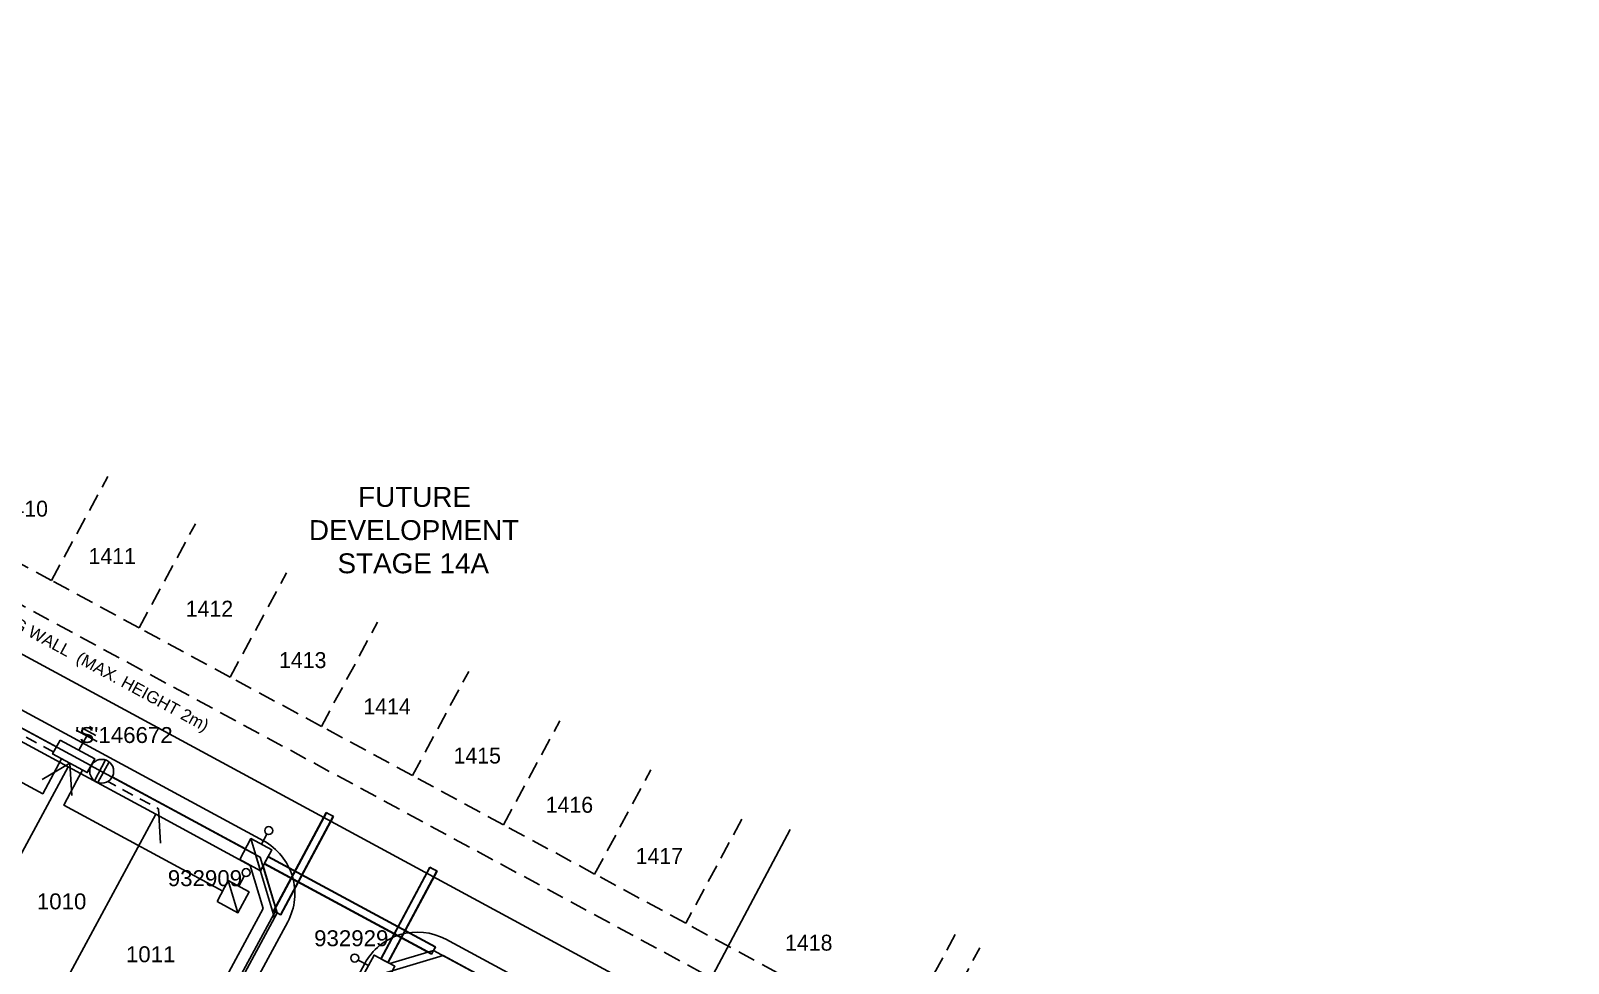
# Model space of a CAD drawing. Header units: metres. Extents: x 303507 to 304452, y 6274483 to 6275961.
# Drawn here: x 303718.5 to 303911.5, y 6275120.7 to 6275237.7 of the extents above; entities that cross this region are included whole.
import ezdxf
from ezdxf.enums import TextEntityAlignment as Align

# ---------------------------------------------------------------- set-up
doc = ezdxf.new("R2010")
doc.units = ezdxf.units.M
doc.header["$LTSCALE"] = 0.7
doc.linetypes.add('Dash', pattern=[5, 3, -2])
doc.linetypes.add('DASHED', pattern=[19.05, 12.7, -6.35])
doc.layers.get('0').update_dxf_attribs({"color": 6})
for name, color, linetype in [('_User Miscellaneous1', 3, 'Continuous'), ('_User Miscellaneous10', 8, 'Continuous'), ('_User Miscellaneous11', 7, 'Continuous'), ('_User Miscellaneous4', 7, 'Continuous'), ('_User Miscellaneous7', 150, 'Continuous'), ('_User Miscellaneous8', 7, 'Continuous'), ('_User Miscellaneous9', 8, 'Continuous'), ('Cadastre Developer_SP_NEW', 4, 'Continuous'), ('Cadastre Roads_SP_NEW', 8, 'Continuous'), ('Duct_SP_NEW', 2, 'Continuous'), ('Equip_LV_NEW', 5, 'Continuous'), ('Mains_HV_NEW_U72', 2, 'Continuous'), ('Mains_LV_NEW_R6', 2, 'Continuous'), ('Mains_LV_NEW_T84', 2, 'Continuous'), ('Services_SP_NEW_UG', 2, 'Continuous'), ('SupportsUG_SP_LV_NEW', 2, 'Continuous'), ('SupportsUG_SP_LV_SL_NEW', 2, 'Continuous'), ('Trench_SP_NEW', 2, 'Continuous')]:
    doc.layers.add(name, color=color, linetype=linetype)
doc.layers.add('_User Miscellaneous5', color=7, linetype='Continuous', lineweight=35)
doc.layers.add('Viewports', color=8, linetype='Continuous', plot=False)
doc.styles.add('ARIAL', font='arial.ttf', dxfattribs={"height": 2})
doc.styles.add('Dot', font='dotfont.shx', dxfattribs={"height": 2})
doc.styles.add('POLE_LABEL', font='arial.ttf')
doc.styles.add('SL_LABEL', font='arial.ttf')
doc.styles.get("Standard").update_dxf_attribs({"font": 'arial.ttf'})
doc.styles.add('style1', font='iso3098b.shx')
doc.linetypes.add('Cable New UG', pattern='A,8,-1,["x",style1,S=3.5,R=0,X=0.35,Y=-1],-3.5', length=12.5)
doc.linetypes.add('Cable Z', pattern='A,8,-1,["Z",Standard,S=2.5,R=0,X=0.35,Y=-1.25],-3.5', length=12.5)
doc.linetypes.add('IE Trench HV', pattern='A,8,-2,["/",style1,S=2.5,R=0,X=0.1,Y=-1],-4.5', length=14.5)

# ---------------------------------------------------------------- blocks, each defined once
blk = doc.blocks.new('*U107')
at = {"layer": '_User Miscellaneous7', "lineweight": -3}
for points in [[(0, -3.03), (0, -1.58)], [(-1.49, -3.03), (1.5, -6.01)]]:
    blk.add_lwpolyline(points, dxfattribs=at)
blk.add_lwpolyline([(-1.49, -6), (1.49, -6), (1.49, -3.03), (-1.49, -3.03)], close=True, dxfattribs=at)
blk.add_circle((0, -1.08), 0.5, dxfattribs=at)
at = {"layer": '_User Miscellaneous8', "color": 2, "lineweight": -3}
blk.add_lwpolyline([(-1.49, 0), (1.49, 0), (1.49, 2.97), (-1.49, 2.97)], close=True, dxfattribs=at)
blk.add_lwpolyline([(-1.49, 2.97), (1.5, -0.01)], dxfattribs=at)
at = {"style": 'POLE_LABEL', "flags": 9}
blk.add_attdef('STRUCTURE_PLANT_NUMBER', text='', height=0.2, dxfattribs=at).set_placement((1.64, 1.73), align=Align.MIDDLE_LEFT)
for tag, flags, p in [('STREET_CODE', 9, (1.64, 1.49)), ('OWNED_BY', 9, (1.64, 1.09)), ('OPERATED_BY', 9, (1.64, 0.89)), ('STATE', 9, (1.64, 0.49)), ('COLUMN_TYPE', 9, (1.64, 1.29)), ('MAINTAINED_BY', 9, (1.64, 0.69)), ('USAGE', 9, (1.64, 0.29)), ('LEGEND', 9, (1.64, 0.09)), ('SUBURB', 9, (1.64, -0.31)), ('STREETNAME', 9, (1.64, -0.51)), ('Z', 1, (1.64, -1.31)), ('PARENT', 9, (1.64, -0.11)), ('LOCATION', 9, (1.64, -0.71)), ('NOTES', 9, (1.64, -0.91)), ('LABEL_ALIGNMENT', 9, (1.64, -1.11))]:
    blk.add_attdef(tag, text='', height=0.2, dxfattribs=dict(flags=flags)).set_placement(p, align=Align.MIDDLE_LEFT)
at = {"layer": '_User Miscellaneous5', "style": 'ARIAL', "flags": 8}
blk.add_attdef('ASSET_NUM', text='', height=2, dxfattribs=at).set_placement((2, 3.49), align=Align.MIDDLE_LEFT)
blk = doc.blocks.new('*U66')
at = {"layer": '_User Miscellaneous8', "color": 2}
blk.add_line((0, 0), (0, 1.45), dxfattribs=at)
blk.add_circle((0, 1.95), 0.5, dxfattribs=at)
for tag, p, flags in [('Z', (0, 0), 1), ('OPERATED_BY', (0, -9.61), 9)]:
    blk.add_attdef(tag, p, '', height=0.2, dxfattribs=dict(flags=flags))
at = {"style": 'SL_LABEL', "flags": 9}
blk.add_attdef('STREET_CODE', text='', height=0.2, dxfattribs=at).set_placement((0, -0.2), align=Align.MIDDLE_LEFT)
at = {"flags": 9}
for tag, p in [('CONSTRUCTED_VOLTAGE', (0, -0.4)), ('CONTROL_TYPE', (0, -0.6)), ('OPERATING_VOLTAGE', (0, -1.4)), ('ORIENTATION', (0, -1.6)), ('OWNED_BY', (0, -1.8)), ('STATE', (0, -2)), ('LANTERN_PURPOSE', (0, -0.8)), ('LANTERN_TYPE', (0, -1)), ('NO_PHASES', (0, -1.2)), ('CEXIST', (0, -2.4)), ('CNEW', (0, -2.6)), ('CNUMBER', (0, -2.8)), ('CREMOVE', (0, -3)), ('CREPLACE', (0, -3.2)), ('USAGE', (0, -2.2)), ('LKINGHEIGHT', (0, -3.4)), ('LBRACKET', (0, -3.6)), ('LBRACKETVOCAB', (0, -3.8)), ('LCATEGORY', (0, -4)), ('LCHARGE1', (0, -4.2)), ('LCHARGE1PERCENT', (0, -4.4)), ('LCHARGE2', (0, -4.6)), ('LCHARGE2PERCENT', (0, -4.8)), ('LCHARGE3', (0, -5)), ('LCHARGE3PERCENT', (0, -5.2)), ('LEXIST', (0, -5.4)), ('LLAMP', (0, -5.6)), ('LLAMPVOCAB', (0, -5.8)), ('LMAST', (0, -6)), ('LMASTVOCAB', (0, -6.2)), ('LNEW', (0, -6.4)), ('LANTNUMBER', (0, -6.6)), ('LOUTREACH', (0, -7)), ('LOUTREACHVOCAB', (0, -7.2)), ('LRATECODE', (0, -7.4)), ('LREMOVE', (0, -7.6)), ('LREPLACE', (0, -7.8)), ('SUBURB', (0, -8.6)), ('STREETNAME', (0, -8.8)), ('LTYPE', (0, -8)), ('LTYPEVOCAB', (0, -8.2)), ('LEGEND', (0, -8.4)), ('LOCATION', (0, -9)), ('NOTES', (0, -9.2)), ('MAINTAINED_BY', (0, -9.86))]:
    blk.add_attdef(tag, text='', height=0.2, dxfattribs=at).set_placement(p, align=Align.MIDDLE_LEFT)
blk = doc.blocks.new('*U96')
at = {"layer": '_User Miscellaneous7', "lineweight": -3}
blk.add_lwpolyline([(-0.46, -3.32), (-0.46, -1.87)], dxfattribs=at)
blk.add_lwpolyline([(-1.95, -6.29), (1.02, -6.29), (1.02, -3.32), (-1.95, -3.32)], close=True, dxfattribs=at)
blk.add_circle((-0.46, -1.37), 0.5, dxfattribs=at)
at = {"layer": '_User Miscellaneous8', "color": 2, "lineweight": -3}
blk.add_lwpolyline([(-1.49, 0), (1.49, 0), (1.49, 2.97), (-1.49, 2.97)], close=True, dxfattribs=at)
at = {"style": 'POLE_LABEL', "flags": 9}
blk.add_attdef('STRUCTURE_PLANT_NUMBER', text='', height=0.2, dxfattribs=at).set_placement((1.64, 1.73), align=Align.MIDDLE_LEFT)
for tag, flags, p in [('STREET_CODE', 9, (1.64, 1.49)), ('OWNED_BY', 9, (1.64, 1.09)), ('OPERATED_BY', 9, (1.64, 0.89)), ('STATE', 9, (1.64, 0.49)), ('COLUMN_TYPE', 9, (1.64, 1.29)), ('MAINTAINED_BY', 9, (1.64, 0.69)), ('USAGE', 9, (1.64, 0.29)), ('LEGEND', 9, (1.64, 0.09)), ('SUBURB', 9, (1.64, -0.31)), ('STREETNAME', 9, (1.64, -0.51)), ('Z', 1, (1.64, -1.31)), ('PARENT', 9, (1.64, -0.11)), ('LOCATION', 9, (1.64, -0.71)), ('NOTES', 9, (1.64, -0.91)), ('LABEL_ALIGNMENT', 9, (1.64, -1.11))]:
    blk.add_attdef(tag, text='', height=0.2, dxfattribs=dict(flags=flags)).set_placement(p, align=Align.MIDDLE_LEFT)
at = {"layer": '_User Miscellaneous5', "style": 'ARIAL', "flags": 8}
blk.add_attdef('ASSET_NUM', text='', height=2, dxfattribs=at).set_placement((2, 3.49), align=Align.MIDDLE_LEFT)
blk = doc.blocks.new('*U86')
at = {"lineweight": -3}
blk.add_lwpolyline([(-2.48, 2.49), (2.47, 2.49), (2.47, 0.51), (-2.48, 0.51)], close=True, dxfattribs=at)
for tag, flags, p in [('STREET_CODE', 9, (1.5, 3.5)), ('OWNED_BY', 9, (1.5, 3.3)), ('OPERATED_BY', 9, (1.5, 3.1)), ('STATE', 9, (1.5, 2.7)), ('SUPPORT_TYPE', 9, (1.5, 2.5)), ('MAINTAINED_BY', 9, (1.5, 2.9)), ('USAGE', 9, (1.5, 2.3)), ('LEGEND', 9, (1.5, 2.1)), ('PARENT', 9, (1.5, 1.9)), ('SUBURB', 9, (1.5, 1.7)), ('STREETNAME', 9, (1.5, 1.5)), ('Z', 1, (1.5, 0.9)), ('LOCATION', 9, (1.5, 1.3)), ('NOTES', 9, (1.5, 1.1))]:
    blk.add_attdef(tag, text='', height=0.2, dxfattribs=dict(flags=flags)).set_placement(p, align=Align.MIDDLE_LEFT)
at = {"layer": '_User Miscellaneous4', "style": 'ARIAL', "flags": 8}
blk.add_attdef('ASSET_NUM', text='', height=2, dxfattribs=at).set_placement((2, 5.5), align=Align.MIDDLE_LEFT)
blk = doc.blocks.new('*U143')
at = {"layer": 'Services_SP_NEW_UG', "color": 2, "flags": 128}
blk.add_lwpolyline([(12.5, -0.75), (14.74, 2.93)], dxfattribs=at)
at = {"layer": 'Services_SP_NEW_UG', "color": 2, "linetype": 'Dash', "ltscale": 0.7, "flags": 128}
blk.add_lwpolyline([(2.47, -0.75), (12.5, -0.75)], dxfattribs=at)
blk = doc.blocks.new('A$C1B2C29DD')
at = {"layer": 'Services_SP_NEW_UG', "color": 2, "flags": 128}
for points in [[(0, 0), (-2.1, 3.44)], [(0, 0), (2.1, 3.44)]]:
    blk.add_lwpolyline(points, dxfattribs=at)
blk = doc.blocks.new('*U142')
at = {"layer": 'Services_SP_NEW_UG', "color": 2, "flags": 128}
blk.add_lwpolyline([(-12.5, -0.75), (-14.74, 2.93)], dxfattribs=at)
at = {"layer": 'Services_SP_NEW_UG', "color": 2, "linetype": 'Dash', "ltscale": 0.7, "flags": 128}
blk.add_lwpolyline([(-2.47, -0.75), (-12.5, -0.75)], dxfattribs=at)
blk = doc.blocks.new('*U144')
blk.add_wipeout([(-1.06, -0.44), (-1.18, -0.58), (-1.29, -0.74), (-1.37, -0.91), (-1.43, -1.08), (-1.48, -1.27), (-1.49, -1.45), (-1.49, -1.64), (-1.46, -1.83), (-1.41, -2.01), (-1.33, -2.18), (-1.24, -2.34), (-1.12, -2.49), (-0.99, -2.62), (-0.84, -2.74), (-0.68, -2.83), (-0.51, -2.91), (-0.33, -2.96), (-0.14, -2.99), (0.05, -2.99), (0.23, -2.98), (0.42, -2.93), (0.59, -2.87), (0.76, -2.79), (0.92, -2.68), (1.06, -2.56), (1.18, -2.42), (1.29, -2.26), (1.37, -2.09), (1.43, -1.92), (1.48, -1.73), (1.49, -1.55), (1.49, -1.36), (1.46, -1.17), (1.41, -0.99), (1.33, -0.82), (1.24, -0.66), (1.12, -0.51), (0.99, -0.38), (0.84, -0.26), (0.68, -0.17), (0.51, -0.09), (0.33, -0.04), (0.14, -0.01), (-0.05, -0.01), (-0.23, -0.02), (-0.42, -0.07), (-0.59, -0.13), (-0.76, -0.21), (-0.92, -0.32)])
for p, q in [((-1.48, -1.25), (1.48, -1.25)), ((-1.48, -1.75), (1.48, -1.75))]:
    blk.add_line(p, q)
blk.add_circle((0, -1.5), 1.5)
for tag, flags, p in [('ACTUAL_STATUS', 9, (1.5, 0)), ('CONSTRUCTED_VOLTAGE', 9, (1.5, -0.2)), ('OPERATING_VOLTAGE', 9, (1.5, -0.6)), ('ORIENTATION', 9, (1.5, -0.8)), ('STATE', 9, (1.5, -1)), ('SWITCH_TYPE', 9, (1.5, -1.2)), ('OWNED_BY', 9, (1.5, -1.8)), ('OPERATED_BY', 9, (1.5, -2)), ('NO_PHASES', 9, (1.5, -0.4)), ('USAGE', 9, (1.5, -1.4)), ('NOTES', 9, (1.5, -1.6)), ('TYPE', 9, (1.5, -2.6)), ('Z', 1, (1.5, -2.8)), ('MAINTAINED_BY', 9, (1.5, -2.2)), ('NUMBER_OF_PHASES', 9, (1.5, -2.4))]:
    blk.add_attdef(tag, text='', height=0.2, dxfattribs=dict(flags=flags)).set_placement(p, align=Align.MIDDLE_LEFT)
blk = doc.blocks.new('Earth')
for p, q in [((0, -2.04), (0, 0)), ((-1.5, -2.04), (1.5, -2.04)), ((-1, -2.64), (1, -2.64)), ((-0.25, -3.24), (0.25, -3.24))]:
    blk.add_line(p, q)

msp = doc.modelspace()

# ---------------------------------------------------------------- linework, layer by layer
at = {"layer": '_User Miscellaneous10', "linetype": 'DASHED', "ltscale": 0.25}
for p, q in [((303743.51, 6275156.58), (303750.57, 6275169.66)), ((303754.95, 6275150.4), (303762.01, 6275163.47)), ((303766.38, 6275144.22), (303773.45, 6275157.29)), ((303754.95, 6275150.4), (303743.51, 6275156.58)), ((303766.38, 6275144.22), (303754.95, 6275150.4)), ((303777.82, 6275138.04), (303784.88, 6275151.11)), ((303777.82, 6275138.04), (303766.38, 6275144.22)), ((303789.26, 6275131.86), (303796.32, 6275144.93)), ((303789.26, 6275131.86), (303777.82, 6275138.04)), ((303807.75, 6275138.75), (303800.7, 6275125.68)), ((303800.7, 6275125.68), (303789.26, 6275131.86)), ((303823.96, 6275113.11), (303800.7, 6275125.68)), ((303834.54, 6275124.27), (303829.39, 6275114.73))]:
    msp.add_line(p, q, dxfattribs=at)
at = {"layer": '_User Miscellaneous11'}
for p, q in [((303748.97, 6275127.2), (303755.59, 6275139.56)), ((303749.82, 6275126.75), (303756.43, 6275139.11)), ((303755.59, 6275139.56), (303756.01, 6275139.33)), ((303756.43, 6275139.11), (303756.01, 6275139.33)), ((303747.8, 6275133.17), (303748.02, 6275133.59)), ((303747.8, 6275133.17), (303768.81, 6275121.84)), ((303748.25, 6275134.01), (303748.02, 6275133.59)), ((303748.25, 6275134.01), (303769.27, 6275122.69)), ((303762.45, 6275121.21), (303768.58, 6275132.7)), ((303763.3, 6275120.76), (303769.43, 6275132.25)), ((303768.58, 6275132.7), (303769, 6275132.47)), ((303769.43, 6275132.25), (303769, 6275132.47)), ((303748.97, 6275127.2), (303749.4, 6275126.97)), ((303749.82, 6275126.75), (303749.4, 6275126.97)), ((303769.27, 6275122.69), (303769.04, 6275122.26)), ((303762.45, 6275121.21), (303762.88, 6275120.98)), ((303763.3, 6275120.76), (303762.88, 6275120.98)), ((303768.81, 6275121.84), (303769.04, 6275122.26))]:
    msp.add_line(p, q, dxfattribs=at)
at = {"layer": '_User Miscellaneous9', "flags": 128}
for points in [[(303673.02, 6275122.99), (303691.78, 6275157.71, -0.414214), (303701.94, 6275160.74), (303747.69, 6275136.03, -0.414214), (303750.72, 6275125.86), (303729.79, 6275087.12)], [(303731.4, 6275066.97), (303760.4, 6275120.63, -0.414214), (303770.56, 6275123.67), (303816.31, 6275098.95, -0.414214), (303819.34, 6275088.78), (303786.53, 6275028.05)]]:
    msp.add_lwpolyline(points, format="xyb", dxfattribs=at)
at = {"layer": 'Cadastre Developer_SP_NEW'}
for p, q in [((303723.15, 6275145.31), (303708.89, 6275118.91)), ((303708.89, 6275118.91), (303723.15, 6275145.31)), ((303734.15, 6275139.36), (303719.89, 6275112.97)), ((303719.89, 6275112.97), (303734.15, 6275139.36))]:
    msp.add_line(p, q, dxfattribs=at)
at = {"layer": 'Cadastre Roads_SP_NEW', "color": 4}
for p, q in [((303723.15, 6275145.31), (303734.15, 6275139.36)), ((303734.15, 6275139.36), (303746.02, 6275132.95)), ((303746.02, 6275132.95), (303747.64, 6275127.53)), ((303747.64, 6275127.53), (303735.28, 6275104.65))]:
    msp.add_line(p, q, dxfattribs=at)
at = {"layer": 'Duct_SP_NEW'}
for p, q in [((303748.94, 6275127.22), (303755.55, 6275139.58)), ((303749.85, 6275126.73), (303756.47, 6275139.09)), ((303755.55, 6275139.58), (303756.01, 6275139.33)), ((303756.47, 6275139.09), (303756.01, 6275139.33)), ((303747.78, 6275133.13), (303748.02, 6275133.59)), ((303768.79, 6275121.81), (303747.78, 6275133.13)), ((303748.27, 6275134.05), (303748.02, 6275133.59)), ((303769.28, 6275122.72), (303748.27, 6275134.05)), ((303762.42, 6275121.23), (303768.56, 6275132.72)), ((303763.34, 6275120.74), (303769.48, 6275132.23)), ((303768.56, 6275132.72), (303769.02, 6275132.48)), ((303769.48, 6275132.23), (303769.02, 6275132.48)), ((303748.94, 6275127.22), (303749.4, 6275126.97)), ((303749.85, 6275126.73), (303749.4, 6275126.97)), ((303769.28, 6275122.72), (303769.04, 6275122.26)), ((303762.42, 6275121.23), (303762.88, 6275120.98)), ((303763.34, 6275120.74), (303762.88, 6275120.98)), ((303768.79, 6275121.81), (303769.04, 6275122.26))]:
    msp.add_line(p, q, dxfattribs=at)
at = {"layer": 'Mains_LV_NEW_R6', "color": 2, "linetype": 'Cable Z', "flags": 128}
for points in [[(303699.45, 6275153), (303719.97, 6275141.93), (303722.34, 6275146.33)], [(303724.98, 6275144.9), (303724.27, 6275143.59)], [(303724.27, 6275143.59), (303722.61, 6275140.51), (303742.57, 6275129.73)]]:
    msp.add_lwpolyline(points, dxfattribs=at)
at = {"layer": 'Mains_LV_NEW_T84', "color": 2, "linetype": 'Cable New UG', "flags": 128}
for points in [[(303678.94, 6275151.08), (303688.14, 6275146.11), (303693.63, 6275156.29), (303701.59, 6275158.67), (303721.69, 6275147.82)], [(303728.69, 6275144.04), (303746.69, 6275134.33), (303749.07, 6275126.36), (303738.26, 6275106.35), (303762.03, 6275093.52), (303768.14, 6275104.84), (303784.69, 6275095.91), (303782.13, 6275091.18), (303778.61, 6275093.08)], [(303776.96, 6275117.99), (303770.23, 6275121.62), (303762.27, 6275119.24), (303752.89, 6275101.86), (303760.82, 6275097.58), (303766.93, 6275108.91), (303788.75, 6275097.13), (303782.87, 6275086.22), (303776.71, 6275089.55)]]:
    msp.add_lwpolyline(points, dxfattribs=at)
at = {"layer": 'Trench_SP_NEW', "linetype": 'IE Trench HV', "flags": 128}
for points in [[(303702.3, 6275158.28), (303721.69, 6275147.82)], [(303726.05, 6275145.47), (303745.42, 6275135.01)], [(303747.64, 6275132.87), (303749.4, 6275126.97), (303736.63, 6275103.31)], [(303779.33, 6275116.71), (303769.04, 6275122.26), (303763.54, 6275120.62)]]:
    msp.add_lwpolyline(points, dxfattribs=at)
at = {"layer": 'Viewports', "color": 6, "flags": 128}
msp.add_lwpolyline([(303767.91, 6275051), (303813.82, 6275137.44)], dxfattribs=at)

# ---------------------------------------------------------------- block references
at = {"layer": 'Services_SP_NEW_UG'}
for name, p, rotation in [('*U143', (303723.16, 6275145.33), 151.6426605185308), ('*U142', (303723.16, 6275145.32), 151.64266052578)]:
    msp.add_blockref(name, p, dxfattribs=dict(at, rotation=rotation))
at = {"layer": 'Services_SP_NEW_UG', "color": 2, "rotation": 151.6426605167223}
msp.add_blockref('A$C1B2C29DD', (303723.39, 6275145.76), dxfattribs=at)
at = {"layer": 'SupportsUG_SP_LV_SL_NEW', "ltscale": 0.5}
for p, rotation in [((303747.42, 6275135.6), 331.6426605224179), ((303760.86, 6275120.38), 61.64266051703969)]:
    msp.add_blockref('*U66', p, dxfattribs=dict(at, rotation=rotation))
ref = msp.add_blockref('*U107', (303746.01, 6275132.99), dxfattribs=dict(at, rotation=331.6426605224179))
ref.add_attrib('ASSET_NUM_001', '932909', (303735.67, 6275130.34), dxfattribs={"layer": '_User Miscellaneous5', "height": 2, "style": 'ARIAL'})
ref = msp.add_blockref('*U96', (303763.48, 6275118.97), dxfattribs=dict(at, rotation=61.64266051703969))
ref.add_attrib('ASSET_NUM_001', '932929', (303754.04, 6275122.8), dxfattribs={"layer": '_User Miscellaneous5', "height": 2, "style": 'ARIAL'})

# ---------------------------------------------------------------- texts
at = {"layer": '_User Miscellaneous1', "insert": (303754.24, 6275180.45), "char_height": 2.5, "attachment_point": 1, "style": 'ARIAL'}
for s in ['\\pi5.3294;FUTURE\\P\\pi-0.8532;DEVELOPMENT', '\\pi5.3294;FUTURE\\P\\pi-0.8532;DEVELOPMENT\\P\\pi2.7382;STAGE 14A']:
    msp.add_mtext_dynamic_manual_height_columns(s, width=24.3475, gutter_width=10, heights=[0], dxfattribs=at)
at = {"layer": 'Cadastre Developer_SP_NEW', "style": 'ARIAL'}
for s, p in [('1010', (303722.34, 6275127.43)), ('1011', (303733.52, 6275120.79))]:
    msp.add_text(s, height=2, dxfattribs=at).set_placement(p, align=Align.CENTER)

# ---------------------------------------------------------------- next in the draw order: texts
at = {"layer": '_User Miscellaneous1', "linetype": 'Continuous', "insert": (303708.17, 6275168.84), "char_height": 1.5, "attachment_point": 1, "rotation": 331.5111, "style": 'ARIAL', "bg_fill": 3, "box_fill_scale": 1.1, "bg_fill_color": 256, "bg_fill_transparency": 0}
msp.add_mtext_dynamic_manual_height_columns('RETAINING WALL  (MAX. HEIGHT 2m)', width=38.519, gutter_width=6.25, heights=[0], dxfattribs=at)

# ---------------------------------------------------------------- next in the draw order: linework, layer by layer
at = {"layer": '_User Miscellaneous10', "linetype": 'DASHED', "ltscale": 0.25}
for p, q in [((303721.08, 6275168.7), (303728.14, 6275181.78)), ((303721.08, 6275168.7), (303710.08, 6275174.65)), ((303732.07, 6275162.76), (303739.14, 6275175.84)), ((303732.07, 6275162.76), (303721.08, 6275168.7)), ((303743.51, 6275156.58), (303732.07, 6275162.76))]:
    msp.add_line(p, q, dxfattribs=at)
at = {"layer": 'Cadastre Roads_SP_NEW', "color": 4}
msp.add_line((303712.15, 6275151.25), (303723.15, 6275145.31), dxfattribs=at)
at = {"layer": 'Cadastre Roads_SP_NEW', "linetype": 'Continuous', "ltscale": 0.35, "flags": 128}
msp.add_lwpolyline([(303581.96, 6275232.67), (303898.9, 6275061.26), (303911.49, 6275065.95)], dxfattribs=at)

# ---------------------------------------------------------------- next in the draw order: block references
at = {"layer": 'Equip_LV_NEW', "lineweight": 0, "rotation": 151.6426605311072}
msp.add_blockref('Earth', (303724.52, 6275147.4), dxfattribs=at)

# ---------------------------------------------------------------- next in the draw order: block references
at = {"layer": 'Equip_LV_NEW', "lineweight": 0, "rotation": 61.6426605232483}
msp.add_blockref('*U144', (303726.05, 6275145.47), dxfattribs=at)

# ---------------------------------------------------------------- next in the draw order: linework, layer by layer
at = {"layer": '_User Miscellaneous10', "linetype": 'DASHED', "ltscale": 0.25}
msp.add_lwpolyline([(303583.88, 6275237.72), (303821.83, 6275109.15, 0.414214), (303831.99, 6275112.19), (303837.62, 6275122.6)], format="xyb", dxfattribs=at)
at = {"layer": 'Mains_HV_NEW_U72', "color": 2, "linetype": 'Cable New UG', "flags": 128}
msp.add_lwpolyline([(303685.59, 6275167.3), (303700.44, 6275159.28), (303747.28, 6275133.97), (303749.26, 6275127.36), (303744.34, 6275118.26), (303734.66, 6275100.34), (303750.95, 6275091.25), (303742.94, 6275076.81), (303755.35, 6275069.88)], dxfattribs=at)

# ---------------------------------------------------------------- next in the draw order: block references
at = {"layer": 'SupportsUG_SP_LV_NEW'}
ref = msp.add_blockref('*U86', (303723.15, 6275145.31), dxfattribs=dict(at, rotation=331.6426605205132))
ref.add_attrib('ASSET_NUM_001', "'S'146672", (303724.03, 6275148.31), dxfattribs={"layer": '_User Miscellaneous4', "height": 2, "style": 'ARIAL'})

# ---------------------------------------------------------------- next in the draw order: texts
at = {"layer": 'Cadastre Developer_SP_NEW', "color": 8, "char_height": 2, "attachment_point": 5, "style": 'Dot', "bg_fill": 3, "box_fill_scale": 1, "bg_fill_color": 256, "bg_fill_transparency": 0}
for s, insert in [('1410', (303717.65, 6275177.71)), ('1411', (303728.69, 6275171.77)), ('1412', (303740.9, 6275165.17)), ('1413', (303752.61, 6275158.7)), ('1414', (303763.2, 6275152.9)), ('1415', (303774.52, 6275146.72)), ('1416', (303786.09, 6275140.54)), ('1417', (303797.38, 6275134.12)), ('1418', (303816.14, 6275123.23))]:
    msp.add_mtext(s, dxfattribs=dict(at, insert=insert))

doc.saveas('drawing.dxf')
